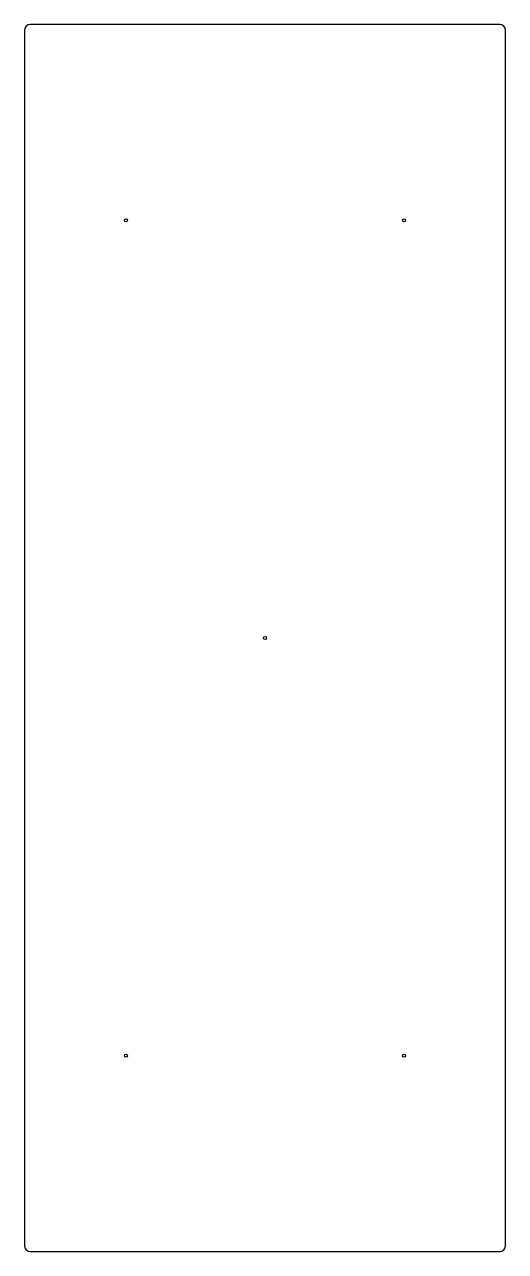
# Model space of a CAD drawing. Header units: inches. Extents: x -10.4 to 10.4, y -26.4 to 26.4.
import ezdxf

# ---------------------------------------------------------------- set-up
doc = ezdxf.new("R2010")
doc.units = ezdxf.units.IN
doc.header["$MEASUREMENT"] = 0

msp = doc.modelspace()

# ---------------------------------------------------------------- linework, layer by layer
at = {"color": 7, "linetype": 'Continuous', "lineweight": 25}
for p, q in [((-10.375, 26.1875), (-10.375, -26.1875)), ((10.125, 26.4375), (-10.125, 26.4375)), ((10.375, -26.1875), (10.375, 26.1875)), ((-10.125, -26.4375), (10.125, -26.4375))]:
    msp.add_line(p, q, dxfattribs=at)
for centre in [(-6, 18), (6, 18), (0, 0), (-6, -18), (6, -18)]:
    msp.add_circle(centre, 0.0625, dxfattribs=at)
for centre, start, end in [((-10.125, 26.1875), 90, 180), ((10.125, 26.1875), 0, 90), ((-10.125, -26.1875), 180, 270), ((10.125, -26.1875), 270, 0)]:
    msp.add_arc(centre, 0.25, start, end, dxfattribs=at)

doc.saveas('drawing.dxf')
